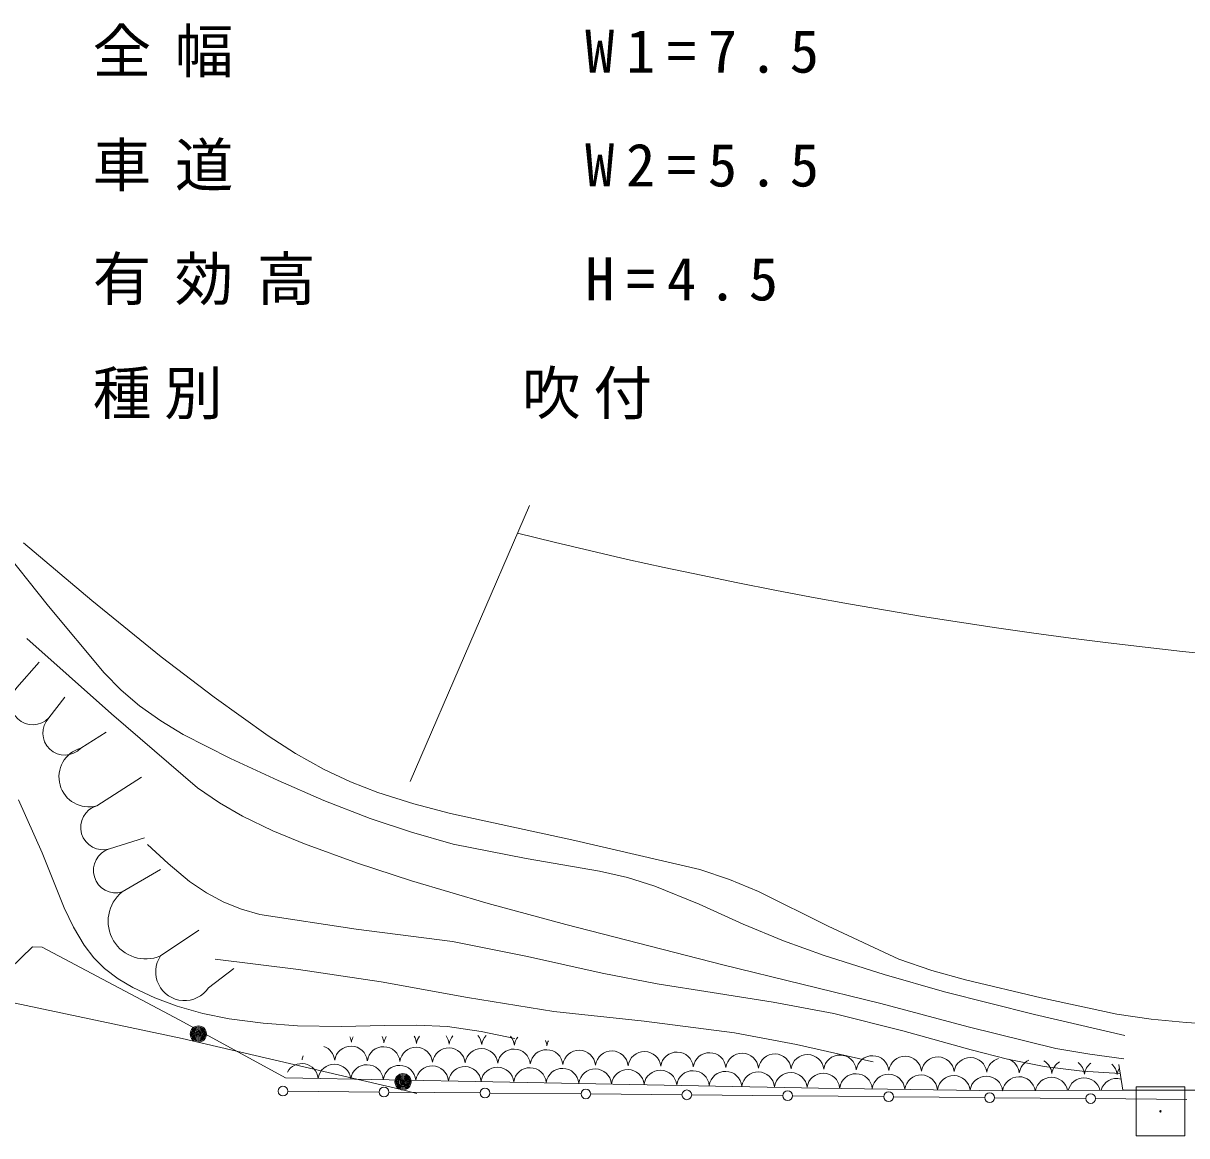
# Model space of a CAD drawing. Units: millimetres, scale not verified. Extents: x 231510 to 871510, y 104537 to 464537.
# Drawn here: x 364148 to 399881, y 375235 to 409386 of the extents above; entities that cross this region are included whole.
import ezdxf

# ---------------------------------------------------------------- set-up
doc = ezdxf.new("R2010")
doc.units = ezdxf.units.MM
doc.header["$LTSCALE"] = 1000
doc.layers.add('S-SUV', color=7, linetype='Continuous', lineweight=13)
doc.styles.add('ＭＳ ゴシック', font='')
doc.styles.get('ＭＳ ゴシック').set_extended_font_data('MS Gothic')

# ---------------------------------------------------------------- blocks, each defined once
blk = doc.blocks.new('BUHIN6')
at = {"color": 7, "linetype": 'Continuous', "lineweight": 13}
for radius in [249, 220, 191, 161, 132, 97.5, 67.5, 38.8, 7.5]:
    blk.add_circle((-249, 9), radius, dxfattribs=at)

msp = doc.modelspace()

# ---------------------------------------------------------------- linework, layer by layer
at = {"layer": 'S-SUV'}
for p, q in [((376032, 386107), (379699, 394580)), ((364928, 391492), (363271, 393565)), ((364154, 393440), (366253, 391663)), ((366253, 391663), (368388, 389936)), ((366630, 389448), (364928, 391492)), ((364263, 390497), (366856, 388189)), ((368388, 389936), (370008, 388700)), ((363954, 388992), (364640, 389776)), ((367156, 388918), (366630, 389448)), ((367720, 388434), (367156, 388918)), ((364934, 388061), (365425, 388698)), ((368375, 387969), (367720, 388434)), ((370008, 388700), (371669, 387509)), ((366856, 388189), (369502, 385914)), ((369059, 387557), (368375, 387969)), ((365915, 387129), (366699, 387620)), ((370512, 386818), (369059, 387557)), ((371669, 387509), (372509, 386968)), ((371982, 386138), (370512, 386818)), ((372509, 386968), (373386, 386475)), ((373386, 386475), (374198, 386096)), ((366405, 385365), (367778, 386247)), ((373384, 385528), (371982, 386138)), ((374198, 386096), (375035, 385771)), ((369502, 385914), (370176, 385454)), ((375035, 385771), (376141, 385420)), ((364725, 383918), (364000, 385544)), ((370176, 385454), (370881, 385046)), ((374803, 384976), (373384, 385528)), ((376141, 385420), (377266, 385125)), ((370881, 385046), (371817, 384597)), ((376073, 384552), (374803, 384976)), ((377266, 385125), (381093, 384298)), ((371817, 384597), (372790, 384198)), ((377352, 384189), (376073, 384552)), ((366797, 384041), (367876, 384384)), ((368594, 383589), (367963, 384180)), ((372790, 384198), (374416, 383600)), ((379592, 383745), (377352, 384189)), ((381093, 384298), (384926, 383408)), ((365409, 382233), (364725, 383918)), ((369256, 383043), (368594, 383589)), ((374416, 383600), (376068, 383057)), ((381841, 383361), (379592, 383745)), ((367189, 382718), (368366, 383404)), ((376068, 383057), (378424, 382363)), ((382701, 383158), (381841, 383361)), ((383544, 382897), (382701, 383158)), ((384926, 383408), (385841, 383098)), ((385841, 383098), (386734, 382731)), ((369771, 382695), (369256, 383043)), ((384909, 382344), (383544, 382897)), ((386734, 382731), (388873, 381668)), ((370307, 382405), (369771, 382695)), ((370850, 382185), (370307, 382405)), ((378424, 382363), (380808, 381723)), ((386259, 381732), (384909, 382344)), ((365690, 381638), (365409, 382233)), ((371414, 382022), (370850, 382185)), ((374375, 381580), (371414, 382022)), ((366020, 381082), (365690, 381638)), ((380808, 381723), (385635, 380485)), ((387497, 381219), (386259, 381732)), ((388873, 381668), (391043, 380655)), ((368366, 380757), (369542, 381541)), ((377329, 381200), (374375, 381580)), ((361280, 377987), (364433, 381038)), ((364433, 381038), (364727, 381026)), ((364727, 381026), (368954, 378778)), ((366311, 380700), (366020, 381082)), ((379631, 380740), (377329, 381200)), ((388747, 380766), (387497, 381219)), ((366642, 380367), (366311, 380700)), ((370039, 380660), (372597, 380340)), ((381924, 380222), (379631, 380740)), ((390584, 380181), (388747, 380766)), ((391043, 380655), (392051, 380311)), ((367059, 380050), (366642, 380367)), ((369836, 379777), (370620, 380365)), ((372597, 380340), (375145, 379960)), ((383613, 379895), (381924, 380222)), ((385635, 380485), (390486, 379295)), ((392051, 380311), (393090, 380021)), ((367509, 379784), (367059, 380050)), ((375145, 379960), (377788, 379476)), ((385304, 379630), (383613, 379895)), ((392438, 379655), (390584, 380181)), ((393090, 380021), (395409, 379466)), ((368191, 379468), (367509, 379784)), ((387183, 379338), (385304, 379630)), ((395206, 378952), (392438, 379655)), ((368880, 379213), (368191, 379468)), ((369668, 378990), (368880, 379213)), ((377788, 379476), (380440, 379051)), ((389048, 378986), (387183, 379338)), ((390486, 379295), (393170, 378573)), ((395409, 379466), (397735, 378971)), ((368954, 378778), (372203, 377015)), ((370468, 378825), (369668, 378990)), ((371518, 378686), (370468, 378825)), ((380440, 379051), (383221, 378754)), ((391159, 378458), (389048, 378986)), ((397980, 378308), (395206, 378952)), ((397735, 378971), (398788, 378811)), ((398788, 378811), (399860, 378708)), ((372574, 378608), (371518, 378686)), ((373910, 378583), (372574, 378608)), ((375252, 378619), (373910, 378583)), ((376223, 378631), (375252, 378619)), ((377178, 378584), (376223, 378631)), ((378214, 378434), (377178, 378584)), ((379244, 378224), (378214, 378434)), ((383221, 378754), (385992, 378398)), ((393261, 377871), (391159, 378458)), ((393170, 378573), (395865, 377910)), ((399860, 378708), (401826, 378601)), ((385992, 378398), (387893, 378034)), ((387893, 378034), (389796, 377608)), ((394376, 377586), (393261, 377871)), ((395865, 377910), (396906, 377737)), ((396906, 377737), (397954, 377598)), ((389796, 377608), (390020, 377556)), ((390020, 377556), (390254, 377502)), ((395502, 377360), (394376, 377586)), ((396670, 377220), (395502, 377360)), ((397792, 377418), (397917, 376638)), ((372203, 377015), (378569, 376886)), ((397837, 377141), (396670, 377220)), ((375753, 376649), (376239, 376535)), ((378569, 376886), (388573, 376693)), ((388573, 376693), (394228, 376611)), ((394228, 376611), (397917, 376638)), ((397917, 376638), (406248, 376611)), ((398325, 375235), (398325, 376735)), ((398325, 376735), (399825, 376735)), ((399825, 376735), (399825, 375235)), ((375076, 376577), (372275, 376603)), ((378177, 376548), (375376, 376574)), ((381277, 376520), (378477, 376546)), ((384378, 376492), (381577, 376517)), ((387478, 376463), (384678, 376489)), ((390579, 376435), (387778, 376460)), ((393680, 376406), (390879, 376432)), ((396780, 376378), (393980, 376403)), ((399881, 376349), (397080, 376375)), ((399825, 375235), (398325, 375235))]:
    msp.add_line(p, q, dxfattribs=at)
msp.add_lwpolyline([(363159, 379455), (369024, 378220), (375753, 376649)], dxfattribs=at)
for centre, radius in [((372125, 376604), 149), ((375226, 376576), 149), ((378327, 376547), 149), ((381427, 376519), 149), ((384528, 376490), 149), ((387628, 376462), 149), ((390729, 376433), 149), ((393830, 376405), 149), ((396930, 376376), 149), ((399075, 375985), 22.5)]:
    msp.add_circle(centre, radius, dxfattribs=at)
for centre, radius, start, end in [((416062, 541222), 151998, 256.01556, 283.79337), ((364444, 388526), 676, 136.4688, 316.4688), ((365425, 387595), 676, 136.4688, 316.4688), ((366160, 386247), 916, 105.5241, 285.5241), ((366601, 384703), 690, 106.5044, 286.5044), ((366993, 383379), 690, 106.5044, 286.5044), ((367909, 381816), 1154, 128.6122, 293.3153), ((369101, 380267), 884, 146.3099, 326.3099), ((373724, 378055), 504, 5.7327, 25.08), ((374725, 378037), 504, 152.4711, 172.1638), ((374725, 378037), 504, 5.7327, 28.6307), ((375726, 378019), 504, 148.7987, 172.1638), ((375726, 378019), 504, 5.7327, 32.3031), ((376727, 378000), 504, 144.9742, 172.1638), ((376727, 378000), 504, 5.7327, 36.1276), ((377728, 377982), 504, 140.9573, 172.1638), ((377728, 377982), 504, 5.7327, 40.1445), ((378730, 377963), 504, 136.6921, 172.1638), ((378730, 377963), 504, 5.7327, 40.6617), ((379731, 377945), 504, 140.6814, 172.1638), ((379731, 377945), 504, 5.7327, 25.6331), ((380732, 377927), 504, 153.4899, 172.1638), ((373213, 377501), 504, 5.7327, 70.6054), ((374214, 377482), 504, 5.7327, 172.1638), ((375215, 377464), 504, 5.7327, 172.1638), ((376216, 377446), 504, 5.7327, 172.1638), ((377218, 377427), 504, 5.7327, 172.1638), ((378219, 377409), 504, 5.7327, 172.1638), ((379220, 377391), 504, 5.7327, 172.1638), ((380221, 377372), 504, 5.7327, 172.1638), ((381222, 377354), 504, 5.7327, 172.1638), ((382223, 377335), 504, 5.7327, 172.1638), ((383224, 377317), 504, 5.7327, 172.1638), ((384226, 377299), 504, 5.7327, 172.1638), ((385227, 377280), 504, 5.7327, 172.1638), ((386228, 377262), 504, 5.7327, 172.1638), ((387229, 377243), 504, 5.7327, 172.1638), ((388230, 377225), 504, 5.7327, 172.1638), ((389231, 377207), 504, 5.7327, 172.1638), ((372702, 376946), 504, 5.7327, 151.4719), ((373213, 377501), 504, 158.5289, 172.1638), ((373703, 376928), 504, 5.7327, 172.1638), ((374704, 376910), 504, 5.7327, 172.1638), ((375706, 376891), 504, 5.7327, 172.1638), ((376707, 376873), 504, 5.7327, 172.1638), ((377708, 376854), 504, 5.7327, 172.1638), ((378709, 376836), 504, 5.7327, 172.1638), ((390233, 377188), 504, 5.7327, 172.1638), ((391234, 377170), 504, 5.7327, 172.1638), ((392235, 377152), 504, 5.7327, 172.1638), ((393236, 377133), 504, 5.7327, 172.1638), ((394237, 377115), 504, 105.3924, 172.1638), ((394237, 377115), 504, 5.7327, 68.9394), ((395238, 377096), 504, 114.5356, 172.1638), ((395238, 377096), 504, 5.7327, 59.7961), ((396239, 377078), 504, 121.4465, 172.1638), ((396239, 377078), 504, 5.7327, 52.8853), ((397241, 377060), 504, 127.3016, 172.1638), ((397241, 377060), 504, 5.7327, 47.0302), ((379710, 376818), 504, 5.7327, 172.1638), ((380711, 376799), 504, 5.7327, 172.1638), ((381712, 376781), 504, 5.7327, 172.1638), ((382713, 376763), 504, 5.7327, 172.1638), ((383715, 376744), 504, 5.7327, 172.1638), ((384716, 376726), 504, 5.7327, 172.1638), ((385717, 376707), 504, 5.7327, 172.1638), ((386718, 376689), 504, 5.7327, 172.1638), ((387719, 376671), 504, 5.7327, 172.1638), ((388720, 376652), 504, 5.7327, 172.1638), ((389722, 376634), 504, 5.7327, 172.1638), ((390723, 376616), 504, 5.7327, 172.1638), ((391724, 376597), 504, 5.7327, 172.1638), ((392725, 376579), 504, 5.7327, 172.1638), ((393726, 376560), 504, 5.7327, 172.1638), ((394727, 376542), 504, 8.693, 172.1638), ((395728, 376524), 504, 11.6758, 169.181), ((396730, 376505), 504, 14.6898, 166.1669), ((397731, 376487), 504, 74.7308, 163.112), ((398242, 377041), 504, 148.7606, 172.1638)]:
    msp.add_arc(centre, radius, start, end, dxfattribs=at)

# ---------------------------------------------------------------- block references
at = {"layer": 'S-SUV', "rotation": 259}
for p in [(369470, 378116), (375753, 376649)]:
    msp.add_blockref('BUHIN6', p, dxfattribs=at)

# ---------------------------------------------------------------- texts
at = {"layer": 'S-SUV', "char_height": 1320, "attachment_point": 7, "style": 'ＭＳ ゴシック'}
for s, insert in [('\\T1.4;全幅\u3000\u3000\u3000\u3000W1=7.5', (366280, 407726)), ('\\T1.4;車道\u3000\u3000\u3000\u3000W2=5.5', (366280, 404226)), ('\\T1.4;有効高\u3000\u3000\u3000H=4.5', (366280, 400726)), ('\\T1.22;種別\u3000\u3000\u3000\u3000吹付', (366280, 397226))]:
    msp.add_mtext(s, dxfattribs=dict(at, insert=insert))

doc.saveas('drawing.dxf')
